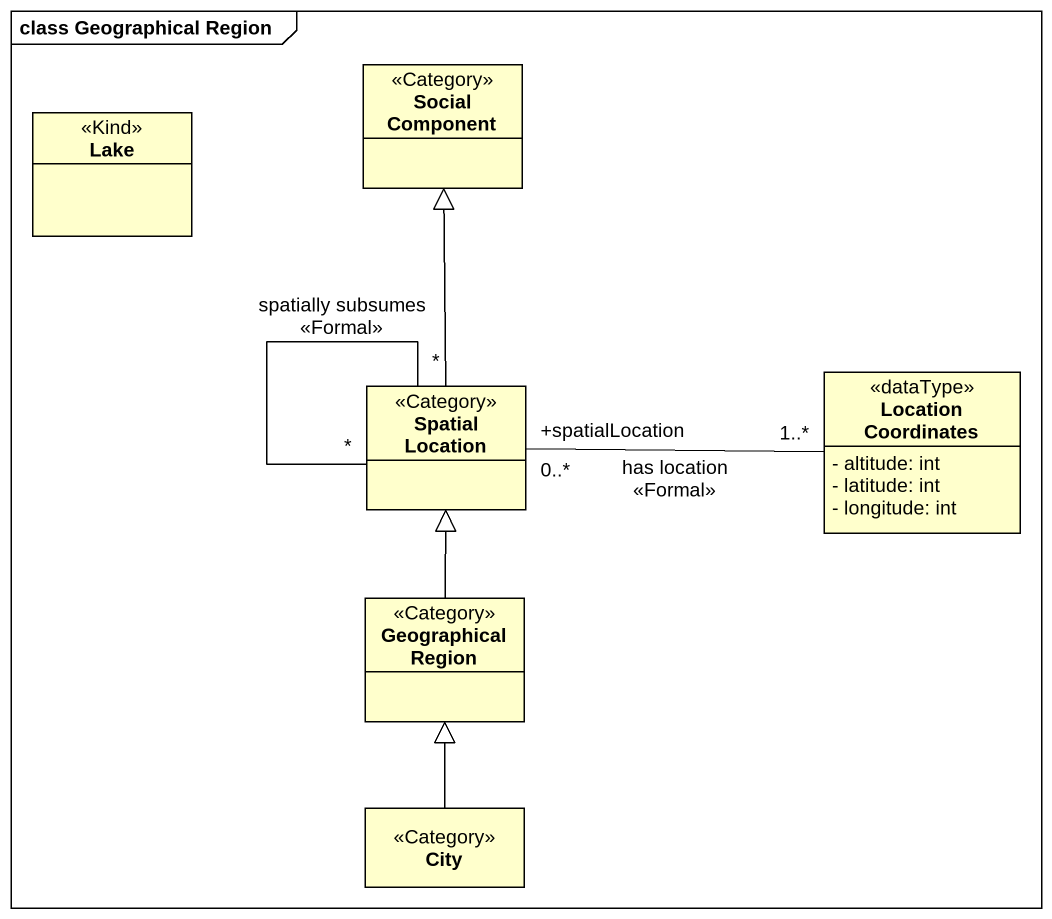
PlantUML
@startuml
mainframe class Geographical Region
hide circle
hide empty members
skinparam classAttributeIconSize 0
class Lake <<Kind>>
class "Social Component" as Social_Component <<Category>>
class "Location Coordinates" as Location_Coordinates <<dataType>> {
  - altitude: int
  - latitude: int
  - longitude: int
}
class "Spatial Location" as Spatial_Location <<Category>>
class "Geographical Region" as Geographical_Region <<Category>>
class City <<Category>>
Spatial_Location -up-|> Social_Component
Spatial_Location "+spatialLocation\n0..*" -right- "1..*" Location_Coordinates : has location\n<<Formal>>
Spatial_Location "*" -- "*" Spatial_Location : spatially subsumes\n<<Formal>>
Geographical_Region -up-|> Spatial_Location
City -up-|> Geographical_Region
@enduml
